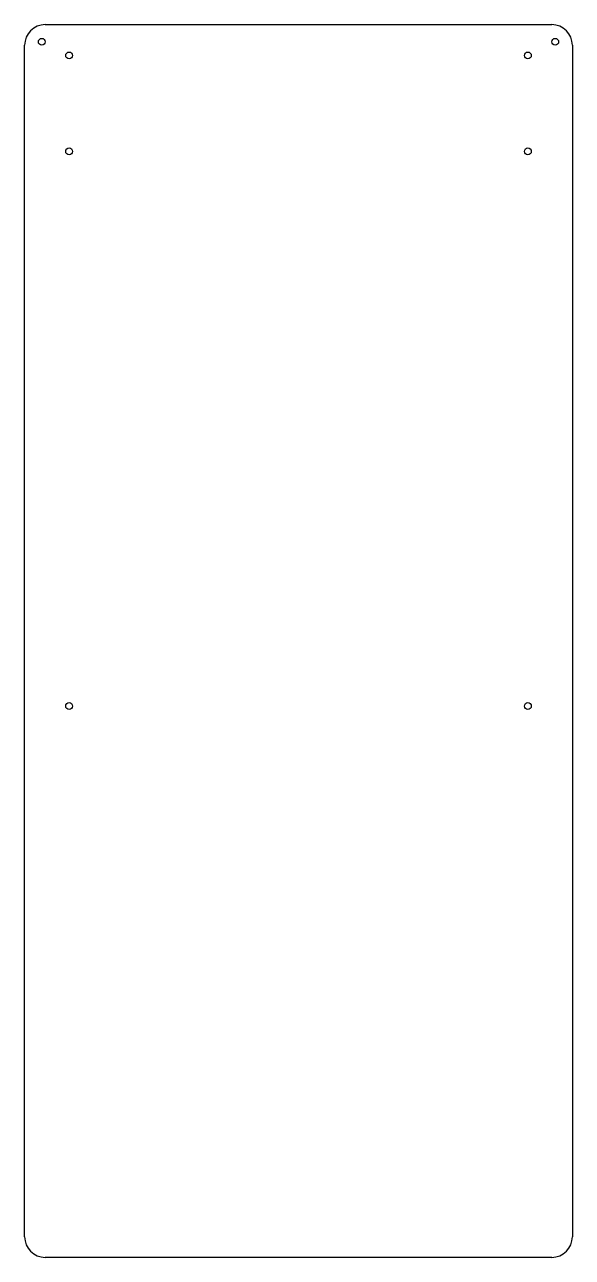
# Model space of a CAD drawing. Extents: x 0 to 80, y 0 to 180.
import ezdxf

# ---------------------------------------------------------------- set-up
doc = ezdxf.new("R2010")
doc.units = 0
doc.layers.add('20', color=7, linetype='CONTINUOUS')
doc.layers.add('21', color=253, linetype='CONTINUOUS')

msp = doc.modelspace()

# ---------------------------------------------------------------- linework, layer by layer
at = {"layer": '20'}
for p, q in [((3, 180), (77, 180)), ((0, 3), (0, 177)), ((80, 177), (80, 3)), ((77, 0), (3, 0))]:
    msp.add_line(p, q, dxfattribs=at)
for centre, start, end in [((3, 177), 90, 180), ((77, 177), 0, 90), ((3, 3), 180, 270), ((77, 3), 270, 0)]:
    msp.add_arc(centre, 3, start, end, dxfattribs=at)
at = {"layer": '21'}
for p, q in [((3, 180), (77, 180)), ((0, 83), (0, 177)), ((80, 177), (80, 83))]:
    msp.add_line(p, q, dxfattribs=at)
for centre in [(2.5, 177.5), (77.5, 177.5), (6.5, 175.5), (73.5, 175.5), (6.5, 161.5), (73.5, 161.5), (6.5, 80.5), (73.5, 80.5)]:
    msp.add_circle(centre, 0.5, dxfattribs=at)
for centre, start, end in [((3, 177), 90, 180), ((77, 177), 0, 90)]:
    msp.add_arc(centre, 3, start, end, dxfattribs=at)

doc.saveas('drawing.dxf')
